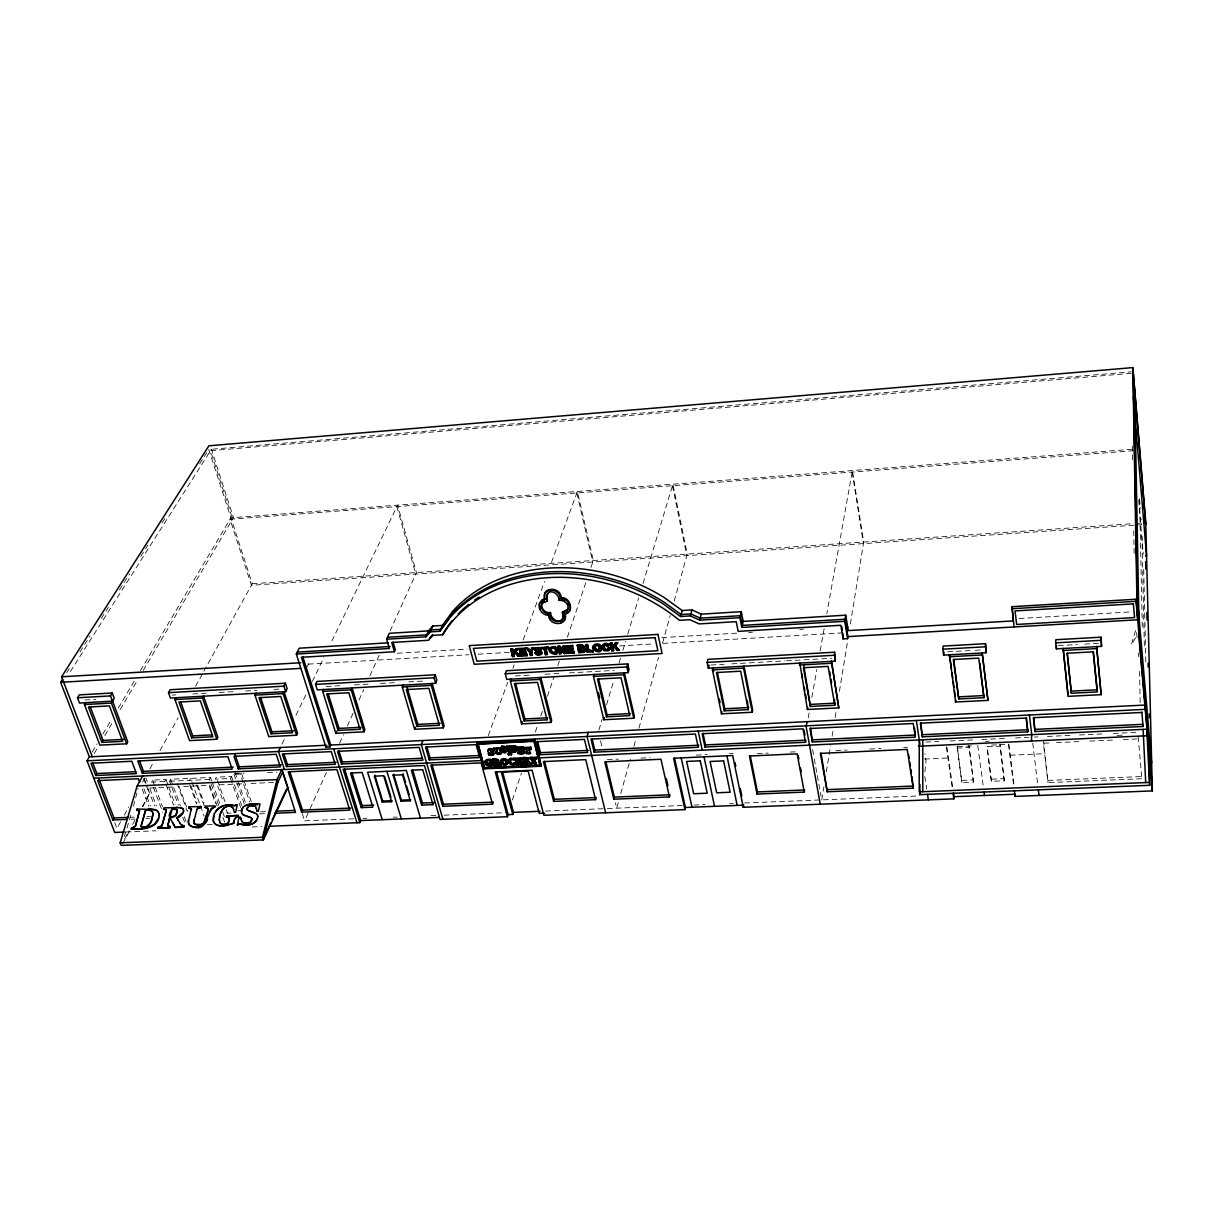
<?xml version="1.0" encoding="UTF-8"?>
<svg xmlns="http://www.w3.org/2000/svg" width="1213" height="1213" viewBox="0 0 1213 1213"><rect width="100%" height="100%" fill="white"/><g stroke="black" fill="none" stroke-linecap="round" stroke-linejoin="round"><path stroke-width="0.75" stroke-dasharray="5 3.75" d="M1048.093 780.429L1141.797 776.532L1141.827 778.731L1048.017 782.612L1043.514 741.067M1004.273 780.793L999.937 744.024L1004.273 780.793L991.4 781.339L986.821 746.768L999.8 746.177M991.4 781.339L987.215 746.435M973.493 782.082L968.914 745.449L973.493 782.082L961.833 782.567L957.163 745.98L961.833 782.567M924.867 771.908L926.019 761.112L924.897 753.652M821.747 799.883L823.885 786.782M826.311 771.817L830.571 745.631M832.103 736.276L833.316 728.801M835.135 717.58L836.06 711.97M839.411 691.395L847.629 640.889M850.358 624.043L863.701 542.059L852.405 470.553L826.841 613.611M808.207 717.899L809.526 710.454M811.861 697.414L816.849 669.485M820.185 650.85L824.173 628.501M618.236 802.733L616.72 808.176L615.416 802.733M620.753 793.651L630.335 759.126M633.868 746.404L635.885 739.142M638.917 728.24L658.583 657.385M662.616 642.845L670.183 615.598M674.216 601.057L687.255 554.083L672.897 484.199L643.026 583.453M124.423 836.47L130.777 815.151M133.415 806.266L138.115 788.526M1135.52 630.699L1131.395 644.603L1137.248 635.203M598.919 730.074L602.179 719.218M606.545 704.738L613.626 681.206M619.07 663.102L620.707 657.673M622.876 650.426L625.605 641.374M627.773 634.141L638.675 597.933M512.356 800.049L521.423 773.212M535.342 732.046L537.753 724.889M540.786 715.943L542.605 710.575M547.442 696.247L554.083 676.566M557.722 665.831L559.527 660.463M567.396 637.189L586.152 581.724M590.989 567.396L593.324 560.497L577.373 491.462L550.338 565.561M488.308 735.548L507.701 682.434M512.872 668.257L514.16 664.724M523.197 639.933L544.531 581.497M353.62 818.836L304.63 820.822L309.285 810.466M310.073 808.737L326.388 772.514M339.595 743.175L343.476 734.547M347.358 725.92L353.574 712.122M359.018 700.037L363.673 689.681M369.889 675.884L379.214 655.172M390.101 631.018L416.423 572.566L397.606 505.139L330.436 644.012M282.007 744.1L284.479 739.02M295.972 715.261L306.631 693.214M312.378 681.342L323.871 657.582M306.389 668.045L308.314 664.133L307.01 659.993M231.107 813.074L227.331 813.226L228.332 811.209M243.04 782.749L240.341 773.424M230.561 778.488L231.577 776.472L216.369 777.184L215.338 779.186L230.561 778.488L240.644 807.479M218.658 805.311L209.515 779.459L210.546 777.442L170.715 779.277L169.638 781.278L178.417 805.28M187.788 810.36L187.257 811.361L177.174 783.598M189.531 780.368L190.577 778.367M164.923 781.49L165.999 779.489L152.611 780.111L151.519 782.112L164.923 781.49L173.595 805.174M124.696 838.926L129.094 830.86M132.626 824.4L135.265 819.563M142.3 806.645L149.351 793.727L146.197 785.266M122.665 843.748L129.7 830.829M142.891 806.615L149.351 793.727M120.603 821.808L116.948 828.418L114.265 821.444M124.272 815.181L128.836 806.918M142.558 782.097L145.302 777.139M149.881 768.875L153.535 762.249M159.949 750.68L178.235 717.596M195.611 686.164L202.935 672.927M203.845 671.274L252.243 583.756L208.772 449.492L1131.335 371.815M92.264 751.984L97.085 743.857M102.862 734.092L111.535 719.445M118.283 708.043L134.658 680.387M140.435 670.622L230.895 517.815L1132.927 449.219M94.235 753.47L98.071 746.965M104.803 735.563L112.491 722.539M120.178 709.514L137.478 680.22M143.24 670.455L233.457 517.617L211.38 449.265L68.701 674.17M66.73 672.745L70.794 666.377M79.922 652.018L90.065 636.067M101.225 618.524L108.336 607.364M119.496 589.821L129.639 573.87M140.799 556.342L147.895 545.168M162.102 522.848L166.166 516.465M199.645 463.836L206.741 452.676M1131.365 373.301L210.486 450.69L232.593 519.073M1133.579 450.72L230.03 519.27L251.425 585.257L1136.05 525.062M252.243 583.756L1133.427 523.652M1135.307 523.531L1140.963 523.137M1137.93 524.941L1141.691 524.683L1141.236 519.119M397.258 653.246L467.172 649.107M661.767 637.598L737.337 633.125M748.679 632.458L752.454 632.231M799.685 629.441L803.476 629.213M1019.087 618.509L1131.502 611.883M308.314 664.133L468.688 654.747M478.119 654.201L510.188 652.321M619.616 645.923L653.58 643.936M663.011 643.375L844.142 632.777M84.955 699.962L95.933 699.34M172.064 695.094L175.84 694.882M192.822 693.942L206.028 693.199M219.235 692.471L234.321 691.622M245.648 690.985L256.959 690.364M273.941 689.409L281.492 688.984M326.206 686.497L341.217 685.648M354.332 684.92L369.343 684.087M380.594 683.45L397.47 682.51M408.72 681.888L423.716 681.054M515.282 675.944L532.067 675.004M545.122 674.276L561.907 673.336M569.367 672.912L593.612 671.562M595.477 671.456L614.127 670.425M710.985 665.012L724.191 664.269M731.742 663.86L756.275 662.48M758.17 662.374L784.599 660.903M786.479 660.797L811.027 659.432M812.907 659.326L831.784 658.265M947.641 651.806L973.387 650.365M975.237 650.259L982.591 649.85M1058.373 645.619L1077.159 644.573M1084.68 644.148L1099.706 643.315M925.822 742.083L938.907 741.477M950.128 740.961L972.568 739.93M981.908 739.49L1004.349 738.459M1015.569 737.929L1028.654 737.322M1034.28 737.064L1038.055 736.898M1047.471 736.458L1070.063 735.412M1079.479 734.972L1103.951 733.85M1113.367 733.41L1135.959 732.364M235.504 774.243L240.038 774.03M985.411 741.461L989.156 741.295M1117.143 735.412L1122.798 735.139M696.232 755.123L707.315 754.622M729.468 753.607L733.152 753.44M607.273 759.656L618.494 759.141M640.934 758.11L650.289 757.67M757.215 753.576L768.208 753.076M790.194 752.06L797.517 751.726M835.802 750.589L847.114 750.059M869.751 749.028L881.063 748.512M903.7 747.481L907.46 747.299M169.638 781.278L209.515 779.459M957.679 746.647L972.72 745.95M991.537 745.1L1004.713 744.494M1049.002 742.963L1043.423 743.22L1048.017 782.612M1056.432 742.629L1082.466 741.446M1089.911 741.098L1115.93 739.915M1123.374 739.581L1138.249 738.899M956.981 748.118L968.732 747.587M149.942 787.995L174.278 786.903M183.633 786.479L207.984 785.387M219.219 784.872L241.69 783.856M251.046 783.446L273.516 782.43M924.579 759.035L948.46 757.973M1010.247 755.229L1044.984 753.682M237.748 810.8L243.404 810.572M962.015 780.414L973.66 779.914M991.552 779.171L1004.394 778.625M130.428 817.274L134.097 817.122M146.909 816.592L150.564 816.44M260.507 811.846L266.178 811.603M131.156 819.215L134.825 819.063M145.818 818.608L149.472 818.457M259.537 813.878L265.222 813.65M207.241 824.764L212.624 824.552M363.036 818.457L366.811 818.305M393.179 817.228L396.954 817.077M430.873 815.712L436.528 815.485M444.064 815.181L506.246 812.649M545.562 811.057L605.484 808.631M607.364 808.555L682.555 805.523M693.836 805.053L705.132 804.598M729.574 803.613L733.334 803.461M744.63 803.006L916.422 796.046M126 831.997L156.098 830.784M252.228 826.948L261.583 826.569M234.336 773.606L243.98 773.303M267.573 772.545L276.655 772.256M143.953 788.768L150.367 805.963M142.209 789.057L148.638 806.251M146.015 778.2L147.304 781.657M149.881 788.586L156.325 805.932M144.256 778.458L147.41 786.934M148.047 788.617L154.506 805.963M143.665 778.488L145.56 783.568M152.611 780.111L154.582 785.433M155.249 787.207L162.481 806.751M153.505 787.434L162.724 812.316M182.799 817.289L185.301 824.158M165.999 779.489L175.112 804.401M170.715 779.277L180.449 805.978M184.346 816.652L186.302 822.005M178.963 786.069L186.529 806.888M190.82 785.539L197.082 802.9M189.668 784.796L196.551 803.916M197.855 785.615L204.072 803.006M196.703 784.872L204.8 807.479M191.821 781.794L199.842 804.143M200.463 805.857L204.163 816.167M209.758 785.069L217.157 805.963M209.243 786.085L215.429 803.491M217.733 785.994L223.131 801.308M226.134 809.829L227.331 813.226M210.546 777.442L211.759 780.899M212.366 782.612L219.674 803.294M222.722 811.906L224.541 817.077M222.934 817.38L224.754 822.55M217.567 780.581L225.345 802.703M231.577 776.472L241.63 805.462M243.646 784.493L249.651 801.914M235.004 772.302L237.43 779.307M238.036 781.066L245.314 802.111M233.988 774.303L244.329 804.128M241.645 773.758L243.449 778.989M244.04 780.717L251.243 801.626M302.264 813.665L304.63 820.822M396.894 506.609L415.741 574.083M600.556 740.976L602.3 748.239M576.827 492.963L592.793 562.028M672.442 485.7L686.816 555.63M812.604 749.573L813.968 757.033M814.302 758.883L817.016 773.788M817.35 775.653L820.049 790.558M820.397 792.423L821.065 796.153M852.133 472.069L863.459 543.621M924.837 776.593L926.732 789.132M946.853 746.859L952.963 789.314M946.383 747.147L952.235 787.783M977.739 745.449L983.243 786.191M1008.837 744.039L1014.007 784.932M1008.473 744.327L1013.643 785.251M1032.748 743.053L1037.903 786.085M1138.203 736.731L1141.827 778.731M1136.626 632.58L1137.112 638.174M1138.431 653.079L1138.749 656.809M1139.523 498.74L1140.296 508.004M1138.689 499.953L1143.253 554.189M1143.707 569.231L1144.86 620.025M1144.905 621.905L1145.83 663.299M1141.949 535.994L1144.375 647.211M1139.629 499.407L1142.343 629.623M1139.583 671.335L1140.175 703.419M1132.351 445.959L1132.639 462.926M1133.746 530.854L1134.155 555.372"/><path stroke-width="1.5" d="M520.21 750.695C520.316 757.003 525.684 748.618 524.88 752.606L524.638 753.334C516.586 756.867 519.043 750.999 516.965 747.147L523.106 746.89L522.864 749.088A2.699 2.077 18.1 0 0 521.802 748.194L519.573 748.118L520.119 750.331L522.454 748.527L522.803 751.635L520.21 750.695L519.801 747.405L522.03 747.481A2.684 2.077 18.1 0 1 523.091 748.376L523.47 748.36M518.967 752.985L518.194 747.981L516.965 747.147M1101.571 646.362L1100.995 637.174L1055.826 639.721L1055.735 642.845L1056.387 648.864L1101.571 646.362L1100.995 637.174M1101.161 694.67L1096.613 646.514L1101.161 694.67L1068.016 696.338L1063.104 648.364M599.571 649.016L598.767 646.468A2.123 1.698 17.6 0 0 597.114 645.665L596.129 645.725A2.138 1.713 17.6 0 0 595.083 646.362L594.779 647.151M1071.367 693.23L1067.076 653.261L1093.156 651.821L1097.174 691.926L1071.367 693.23L1067.334 652.973M228.302 823.218L229.302 818.047L228.302 823.218L223.662 824.461L221.175 823.93M197.537 808.601L200.676 807.57L200.964 806.509L189.152 806.812L188.849 807.888L191.336 808.859L188.273 821.823L188.834 824.491M191.442 809.875L191.336 808.859M251.91 818.896L250.09 822.444L243.828 823.036M1056.387 648.864L1056.493 645.725M169.562 818.714L167.788 825.704L169.441 818.532L170.427 818.684L169.441 818.532M247.118 809.465L247.634 806.994M1035.098 729.377L1142.964 724.313L1143.01 726.481L1035.007 731.53L1033.673 717.292M1031.444 741.037L1031.732 734.562L1029.397 714.988M193.868 820.867L194.125 823.218M1027.775 731.864L1026.107 718.051L920.318 723.16L922.365 736.807L1027.775 731.864L1026.425 717.641M601.299 649.41L600.086 645.725A3.715 2.987 17.6 0 0 598.024 644.573C582.149 646.135 606.788 659.584 600.283 645.134A3.715 2.972 17.6 0 0 598.206 643.967L594.764 644.209L593.096 646.529M388.266 642.829L299.247 648.197L296.321 654.05L325.948 747.223L329.83 747.041L301.4 657.294L394.437 651.76L391.738 642.481L428.523 640.267L432.905 635.354L442.775 634.748A153.52 120.694 17.6 0 1 679.416 620.328L689.848 619.691L699.173 623.907L736.246 621.663L738.141 631.366L840.836 625.271L843.126 638.902L847.584 638.644L847.917 636.598L1137.703 619.767L1133.23 371.663L1145.754 522.818L1152.35 790.906L1015.054 796.41L1015.175 794.227L954.025 796.683L953.827 798.851L743.266 807.282L732.697 755.532L673.564 758.246L684.92 809.617L543.864 815.272L532.067 770.255L495.253 771.923L507.459 816.728L440.061 819.427L424.474 765.509L343.127 769.269L359.806 822.641L269.074 826.265M507.898 763.204L507.595 761.385A3.503 2.684 19 0 0 506.17 759.929C503.986 758.125 498.725 759.929 501.363 763.038M139.601 811.057L135.356 826.129L131.277 829.07L142.573 828.797M1014.083 626.939L1012.006 606.697L1136.05 599.222L1137.658 617.69M544.773 594.097L544.728 599.738L540.119 602.345M546.927 594.673L547.169 601.193L542.059 603.422M987.943 700.386L982.166 652.867L987.943 700.386L955.571 702.009L949.461 654.671L951.477 669.151M986.033 652.761L985.502 643.694L943.123 646.089L942.804 649.198L943.638 655.126L986.033 652.761L985.502 643.694M983.955 697.672L978.739 658.113L953.297 659.508L958.755 698.946L983.955 697.672L979.861 663.208M562.756 618.281L562.544 611.822L567.669 609.593M564.909 618.857L564.97 613.247C569.246 626.044 549.398 627.106 548.549 615.249L548.898 614.263M508.702 760.248L508.763 761.476M153.005 814.772L150.276 823.657M208.181 810.542L208.151 809.238M958.755 698.946L953.752 659.311M955.571 702.009L955.768 699.901M518.239 761.658L520.817 762.583L520.407 759.596L518.148 761.309L517.572 759.126L519.983 758.565A2.653 2.047 18.7 0 1 521.044 759.444L521.014 757.989L514.994 758.261C517.284 762.007 514.615 767.753 522.651 764.235L522.864 763.614C522.227 760.475 517.799 769.133 517.784 758.504M520.043 759.611L518.36 760.687M257.793 816.167L257.217 819.579M943.638 655.126L943.957 652.003M241.417 811.982C241.721 802.748 253.411 803.84 258.49 803.855L260.007 803.976L258.369 810.875L256.883 810.739L258.369 810.875M919.985 784.659L919.636 794.667L1149.712 785.311L1148.681 749.073M919.636 794.667L920.03 791.058M922.365 736.807L920.803 722.751M922.79 739.627L922.775 791.71M913.222 788.192L907.218 749.437L820.352 753.394L827.251 791.755L913.222 788.192L912.04 776.82M1149.712 785.311L1149.454 782.43L919.211 791.862L919.257 739.794M522.075 748.542L520.362 749.619M141.102 826.28L145.56 809.996L150.837 810.527M539.709 603.058C537.359 608.744 542.545 615.476 548.549 615.249M541.832 603.71C540.589 608.729 545.577 613.46 550.55 612.565C550.444 618.16 558.314 624.589 562.468 618.888M567.911 609.305C569.215 604.286 564.197 599.51 559.193 600.42C559.329 594.764 551.369 588.244 547.199 594.052M570.049 609.972C571.49 604.453 566.532 598.479 560.876 598.706C560.194 591.686 549.732 586.228 545.213 593.036M487.914 750.65L487.853 750.968A2.138 1.653 18.9 0 0 488.49 752.242C500.105 756.867 482.243 753.303 490.78 754.698C499.498 754.547 488.278 750.498 490.568 749.149A1.577 1.213 18.9 0 1 491.659 749.407C495.374 752.424 491.72 746.738 488.839 749.134M183.588 810.633C183.193 817.183 169.153 822.672 183.042 812.755M183.527 811.937L183.451 809.678M510.43 747.481L510.385 747.799A2.138 1.653 18.4 0 0 510.991 749.073C513.493 749.073 517.345 752.454 512.72 751.62C508.869 749.407 512.356 753.152 515.631 751.438M827.251 791.755L821.049 753.106M838.79 707.892L831.451 661.221L838.79 707.892L807.433 709.484L799.776 662.98M535.358 758.747L535.509 757.807L534.372 760.885C529.96 758.58 535.888 756.033 529.293 757.609C532.477 759.656 532.643 765.6 536.373 763.614L534.994 760.748L535.676 759.186M847.599 626.605L846.932 630.669L1013.355 620.904L1012.006 606.697M834.802 705.223L828.07 666.392L803.431 667.741L810.405 706.466L834.802 705.223L834.499 699.446M843.126 638.902L842.883 633.444M844.688 621.283L845.704 615.188L743.19 621.39L741.81 627.424L844.688 621.283L847.584 638.644M609.73 649.304L610.018 648.136L608.274 647.803L607.834 649.364A1.744 1.395 17.3 0 1 606.591 650.016L605.727 649.91A1.926 1.547 17.3 0 1 604.65 649.213L604.044 645.953M835.044 661.146L834.559 652.215L707.907 659.356L707.149 662.419L708.347 668.181L835.044 661.146L834.559 652.215M159.13 815.47C158.357 828.934 141.269 829.783 131.277 829.07M213.488 815.909L213.2 820.382A11.448 8.355 -32 0 0 216.293 824.688L220.296 826.053M812.392 741.962L809.95 728.497L913.237 723.509L915.315 737.14L812.392 741.962L810.618 728.073M804.264 792.104L804.628 789.966L757.458 791.937L757.033 794.06L804.264 792.104L797.138 753.834L749.437 756.017L757.033 794.06M608.274 647.803L608.016 648.758A1.744 1.395 17.3 0 1 606.773 649.41L605.924 649.319A1.926 1.547 17.3 0 1 604.832 648.606L604.044 646.453M805.493 742.28L805.872 740.173L705.466 744.903L704.98 746.996L805.493 742.28L803.036 728.831L702.16 733.713L704.98 746.996M188.455 819.988L188.712 824.294L192.442 826.857M810.405 706.466L803.81 665.694M807.433 709.484L807.813 707.391M585.288 651.229L585.288 649.122L583.544 648.076L585.379 650.759M603.847 646.544L604.119 645.528A1.956 1.562 17.4 0 1 604.862 644.725M743.266 807.282L743.705 805.159L685.436 807.494L684.92 809.617M193.989 821.049L194.171 819.472M752.227 712.258L752.682 710.181L744.024 666.089L743.554 668.136L752.227 712.258L721.477 713.805L712.456 669.849L712.956 667.802L713.699 671.471M748.254 709.62L740.658 671.198L716.489 672.533L724.313 710.833L748.254 709.62L747.253 700.235M222.51 825.932L233.7 823.324L234.109 820.898M233.7 823.324C232.487 818.199 241.281 813.938 234.852 818.73M219.614 817.471C220.25 811.937 224.541 804.598 231.061 806.433M208.06 810.36L204.087 822.611A5.504 3.988 -32.4 0 1 200.994 824.704L197.143 825.143L194.429 823.794M724.313 710.833L724.783 708.756L717.353 672.305M721.477 713.805L721.947 711.743M257.611 818.078C255.503 825.083 246.042 826.66 240.083 823.87L237.369 824.976L238.961 817.441L240.326 817.38L241.053 819.73M741.81 627.424L739.915 617.705L741.31 611.686L701.281 614.142L691.986 609.927L682.176 610.533L664.663 597.857A157.281 123.893 17.6 0 0 452.722 611.322L442.442 625.408L439.97 631.291L430.297 631.882L425.915 636.81L386.644 639.19L389.358 648.485L296.321 654.05M698.248 747.299L698.749 745.222L594.81 750.104L594.188 752.181L698.248 747.299L695.413 734.032L591.004 739.081L594.188 752.181M233.563 809.329L234.245 812.361L235.64 812.301L237.308 804.75L234.746 805.644L226.103 804.886M708.347 668.181L709.089 665.118M669.44 796.911L669.955 794.788L614.385 797.108L613.793 799.215L669.44 796.911L660.964 759.247L604.802 761.825L613.793 799.215M274.684 813.256L295.502 812.392L282.72 772.059L277.868 782.233L263.357 839.912L262.463 837.288L277.004 779.625L281.856 769.451L287.875 787.586L263.357 839.912L121.179 845.385L120.178 842.808L137.145 785.963L142.725 775.926M264.1 834.529L262.736 839.927L270.651 823.051M439.97 631.291L450.281 617.19A157.857 124.105 17.6 0 1 662.98 603.801L680.554 616.522L690.409 615.916L699.734 620.146L701.281 614.142M238.233 816.758L238.4 815.454L226.679 815.94L226.497 817.244L226.679 815.94M524.607 749.831L526.624 747.739A8.309 6.414 17.9 0 0 525.638 747.815L524.228 749.846L524.046 747.481L530.763 747.193L530.93 749.558L529.141 748.376A8.309 6.414 17.9 0 0 528.125 748.376C533.235 756.867 525.047 755.214 526.624 747.739M690.409 615.916L691.986 609.927M209.743 811.906L211.289 808.343L214.883 806.994L215.186 805.902L205.346 806.114L205.164 807.418L207.787 808.161M680.554 616.522L682.176 610.533M207.696 811.937L203.966 822.429A5.504 3.988 -32.4 0 1 200.873 824.506L195.081 824.355M194.292 819.654L196.976 809.314M200.676 807.57L200.964 806.509M172.762 822.55L175.188 827.478L183.785 827.145L183.967 825.841L181.723 825.34M191.457 809.041L188.97 808.07L189.152 806.812M170.032 827.691L158.008 827.994L170.032 827.691L170.229 826.387L168.304 826.083M633.762 718.232L634.338 716.17L624.361 672.73L623.77 674.746L633.762 718.232L603.786 719.734L593.475 676.429L594.112 674.398M177.128 810.026C178.675 817.987 162.997 822.444 172.216 808.798L175.415 808.889L177.25 810.223L175.764 815.439M169.941 817.38L172.216 808.798M162.224 825.143L166.348 810.132L163.467 808.995L166.151 809.829L166.166 810.784L161.769 826.053L158.327 826.872L158.13 828.176M163.588 809.177L163.785 807.888L178.281 807.54M557.358 652.594L557.753 651.351M595.583 799.655L596.19 797.563L554.326 799.306L553.674 801.399L595.583 799.655L585.743 759.641L543.394 761.597L553.674 801.399M141.224 825.386L145.681 810.178L149.548 810.117M628.152 672.624L629.047 669.591L627.743 663.89L506.352 670.744L505.245 673.746L506.716 679.371L628.152 672.624L626.848 666.923L627.743 663.89M139.116 810.648L136.978 810.314L137.175 809.026L154.855 809.511M131.398 829.252L131.611 827.963M136.978 810.314L137.175 809.026M603.786 719.734L604.408 717.687M606.455 716.807L597.493 679.068L621.041 677.779L629.774 715.625L606.455 716.807L607.061 714.76L598.555 678.84M614.263 646.726L617.144 650.517L619.327 650.38L615.203 645.65L617.705 642.708L615.446 642.829L612.565 646.787L612.034 643.042L610.336 643.133L611.792 650.82L613.475 650.729L613.172 647.985L614.263 646.726L617.326 649.91L619.509 649.774M612.565 646.787L615.446 642.829M588.305 732.379L587.047 736.503L605.651 812.801M619.327 650.38L615.203 645.65M615.006 646.256L617.705 642.708M611.792 650.82L610.336 643.133M613.475 650.729L613.172 647.985M508.126 762.598C503.456 771.756 495.738 755.199 506.382 759.308A3.503 2.684 19 0 1 507.807 760.763L508.156 762.007M603.938 646.12A1.956 1.562 17.4 0 1 604.681 645.316L607.516 646.211L609.305 645.18C606.803 640.707 599.449 644.907 602.861 649.334A3.806 3.048 17.3 0 0 604.605 650.82L608.562 650.805L610.018 648.136M607.516 646.211L606.894 644.785M592.839 650.714L588.866 650.35L592.839 650.714L593.127 651.912L587.274 652.245L585.803 644.634L587.471 644.543L588.866 650.35M593.127 651.912L593.036 650.107M587.274 652.245L585.803 644.634M530.551 749.573C528.049 744.145 529.111 752.363 530.521 753.713M588.669 650.956L587.471 644.543M526.654 753.88L526.821 752.848M530.93 749.558L530.763 747.193M580.254 651.442L579.799 649.562L583.574 650.32L580.254 651.442L579.996 648.955L583.771 649.713L580.451 650.85M524.228 749.846L524.046 747.481M522.439 751.651L522.106 750.165L520.453 749.983C519.71 752.727 523.91 753.303 524.213 750.832M524.638 753.334L524.562 750.817M532.416 757.973L534.372 760.885M540.103 765.464L533.993 740.946L477.892 744.069L484.487 767.996L540.103 765.464L533.993 740.946M579.132 646.756L582.756 646.772L579.526 648.394L582.558 647.378L579.132 646.756L579.526 648.394M541.301 766.222L534.766 740.082L476.694 743.296L483.729 768.845L541.301 766.222L534.508 739.051M585.485 650.638L584.287 652.26L578.874 652.73L577.373 645.073C579.678 643.724 586.925 645.073 583.347 648.667M484.791 761.946C485.079 758.747 491.477 758.155 491.235 761.461C488.521 758.58 483.517 762.249 488.9 765.494A2.138 1.638 19.4 0 0 490.037 765.373L490.704 764.493C487.459 757.17 498.255 767.981 487.126 765.6A3.26 2.502 19.4 0 1 485.488 764.417L485.291 760.945L490.643 759.399M522.803 751.635L522.454 748.527M523.228 749.073L523.106 746.89M539.8 754.729L536.434 741.719L584.408 739.399L587.623 752.485L539.8 754.729L540.482 752.667L537.541 741.279M573.946 651.821L569.519 651.487L573.946 651.821L574.234 653.003L567.942 653.367L566.228 646.317L572.566 645.361L572.657 647.151L568.184 647.424L568.563 648.985L572.718 648.743L568.563 648.985M539.133 757.882L1146.967 729.195M551.005 722.402L551.672 720.355L540.801 677.354L540.103 679.371L551.005 722.402L521.575 723.888L510.37 681.024L511.098 679.007M574.234 653.003L574.143 651.214M578.874 652.73L577.373 645.073M518.087 753.288L519.209 752.272M518.163 753.591L518.315 752.56M536.131 758.61L537.116 757.246L534.584 757.352L535.388 758.55L534.584 760.263M536.995 758.17L537.116 757.246M569.322 652.078L568.852 650.168L573.006 649.925L572.915 648.136M511.113 746.677L515.449 745.631L515.737 748.3L514.191 746.238A1.592 1.228 18.3 0 0 513.084 745.98C509.505 748.103 520.059 748.012 516.071 751.256M531.082 763.538L527.594 760.566L531.158 763.841L528.55 763.963C518.906 759.581 531.567 755.153 527.382 761.188M532.234 758.519L533.189 757.428M567.942 653.367L566.426 645.725M568.852 650.168L569.519 651.487M531.158 763.841L531.294 762.916M532.568 763.781L533.204 760.9L529.293 757.609M547.018 719.825L547.7 717.778L524.835 718.945L524.122 720.977L547.018 719.825L537.511 682.358L514.388 683.632L524.122 720.977M534.463 758.292L534.584 757.352M572.657 647.151L572.566 645.361M151.898 820.488L152.868 813.271M511.34 752.303L511.583 751.59C509.308 746.465 514.539 753.864 515.404 750.225M511.431 754.789L511.446 753.182L508.262 754.016L508.49 754.911L511.431 754.789L511.446 753.182M511.765 752.287L512.265 751.272M514.555 746.617L515.025 745.646M515.737 748.3L515.449 745.631M523.652 760.081L524.35 762.977L523.349 764.205L526.973 764.038L525.593 760.915L527.276 762.037M526.973 764.038L527.109 763.113M563.105 645.923L564.06 651.229L562.908 646.514L564.652 645.832L566.183 653.473L564.5 653.564L561.361 649.668M568.184 647.424L568.761 648.379M507.459 816.728L508.156 814.636L512.796 814.454L513.493 812.361L502.546 771.862M508.672 748.315L509.672 745.874L506.473 746.708L508.656 750.544L503.911 746.829C500.256 744.721 502.925 755.29 505.76 752.545L503.668 747.481L506.382 749.604M509.521 746.905L509.672 745.874M508.656 750.544L504.153 746.116L501.56 746.222L501.394 747.253M503.668 747.481L508.838 752.439L509.945 751.696L508.793 746.814L509.748 746.192M508.49 754.911L508.505 753.303M508.838 752.439L509.945 751.696M564.257 650.623L559.724 646.12L558.101 646.211L559.633 653.852L561.376 653.155L560.633 650.107M523.273 763.902L524.35 762.977M566.183 653.473L564.652 645.832M526.897 763.735L526.169 762.871M506.549 747.026L506.716 745.995M561.179 653.762L560.254 648.576M520.453 762.598L520.089 761.218L518.451 761.051C517.769 763.735 521.908 764.311 522.181 761.87M522.651 764.235L522.53 761.855M559.633 653.852L558.101 646.211M524.653 758.792C529.004 758.125 524.926 764.584 524.653 758.792L524.865 758.17M523.349 764.205L523.485 763.28M502.789 752.667L503.926 751.029L503.107 747.526M520.817 762.583L520.407 759.596M517.572 759.126L519.771 759.186A2.653 2.047 18.7 0 1 520.832 760.066L521.014 757.989M564.06 651.229L559.724 646.12M524.137 763.599L522.075 757.943C523.44 756.457 531.901 758.14 527.594 760.566M521.939 758.868L522.075 757.943M500.787 750.225L501.788 747.799L498.801 747.921L500.696 753.258A1.592 1.228 18.6 0 1 500.059 753.849C496.724 754.926 495.541 749.407 497.421 747.981L493.812 748.133L495.632 753.061L497.724 754.471L500.954 753.895A2.335 1.804 18.7 0 0 501.394 752.803L500.181 748.8L498.801 747.921M501.636 748.815L501.788 747.799M515.889 759.459L514.994 758.261M514.979 762.947L515.661 762.522L512.917 763.629A1.774 1.365 18.8 0 1 511.719 763.129C509.657 761.84 510.248 757.23 513.144 759.035C517.951 761.491 509.885 755.062 508.687 760.324M516.192 764.22L517.269 763.311L516.571 760.399M516.283 764.524L516.404 763.599M509.005 759.854L513.781 758.322M515.191 762.34L512.705 764.251A1.774 1.365 18.8 0 1 511.507 763.75C506.261 756.139 516.693 762.249 513.994 758.929L514.206 758.307M489.521 755.138C498.937 756.366 489.006 751.105 490.31 749.861A1.577 1.213 18.9 0 1 491.401 750.119L493.191 751.469L492.903 748.8M494.586 749.422L493.812 748.133M521.575 723.888L522.287 721.841M545.683 648.743L548.124 648.591L548.049 646.802L541.286 647.787L541.589 648.985L544.243 648.242L545.486 654.671L547.139 654.58L545.895 648.136L547.139 654.58M488.263 753.394C488.157 752.53 494.783 756.048 492.008 752.636M488.854 755.456L488.505 752.682M489.264 755.441L489.779 754.425M487.914 750.574A2.138 1.653 18.9 0 1 488.596 749.77L492.008 749.786L492.478 748.815M492.523 804.204L493.251 802.127L443.488 804.204L442.7 806.281L492.523 804.204L481.136 762.886L430.797 765.206L442.7 806.281M548.124 648.591L548.049 646.802M541.589 648.985L541.498 647.196M501.242 765.221L501.378 764.296L497.679 761.961L501.242 765.221L498.649 765.342L495.738 762.901L497.087 765.403L493.479 765.57L494.282 764.524M559.193 600.42L558.829 597.008M560.876 598.706L561.21 597.721C560.406 585.697 540.346 586.834 544.728 599.738M536.783 652.139L536.571 652.73C548.109 655.687 524.289 647.924 539.239 647.53A2.411 1.926 19.3 0 1 540.771 648.803L540.74 649.865L539.103 650.016C535.888 646.559 536.237 651.093 541.332 651.123C544.592 655.596 534.645 656.855 535.206 652.367L538.906 653.382L539.997 651.897M498.649 765.342L501.378 764.296M535.176 760.202L535.1 762.795L536.373 763.614M493.388 765.267L494.479 764.357M495.374 762.537C493.888 756.063 498.725 764.22 495.586 761.931C492.099 757.079 502.152 760.824 497.451 762.583M496.072 764.857L496.147 764.008M562.544 611.822C567.972 623.664 549.944 625.302 550.202 613.551L550.55 612.565M496.996 765.1L496.284 764.251M497.087 765.403L497.224 764.478M508.899 759.702C506.261 763.932 514.691 767.298 515.661 762.522M532.143 655.445L531.612 651.912L532.355 654.838L530.49 655.536L529.747 652.594L525.926 648.106L527.867 647.985L530.506 650.653L527.655 648.591L525.714 648.712M530.49 655.536L529.96 651.988L525.926 648.106M492.508 763.311L492.645 762.386M533.599 647.651L531.688 647.772L533.599 647.651L531.4 652.503M492.144 765.13L492.736 762.689M493.479 765.57L493.615 764.645M521.272 651.745L525.396 651.502L521.272 651.745L520.877 650.198L525.305 649.941L525.214 648.151L519.134 648.5L520.711 656.112L526.942 655.748L526.851 653.974L522.06 654.838L526.851 653.974M490.492 765.115L489.142 762.537M489.764 760.278L490.219 759.429M490.598 762.098L490.825 761.476C487.853 756.457 484.639 763.72 489.112 764.872A2.138 1.638 19.4 0 0 490.264 764.766L490.704 764.493M494.252 764.978L492.16 759.338C493.524 757.867 501.939 759.52 497.679 761.961M483.729 768.845L476.573 741.871M522.06 654.838L521.575 652.928L525.684 652.685L525.608 650.911M484.487 767.996L478.043 743.66M520.711 656.112L519.134 648.5M525.305 649.941L525.214 648.151M214.322 813.62L213.306 820.564A11.448 8.355 -32 0 0 216.414 824.87M517.724 656.278L520.074 655.551L517.724 656.278L514.858 652.533M520.877 650.198L525.517 649.334M481.455 760.566L93.765 778.2M521.575 652.928L525.911 652.094M519.861 656.157L515.51 652.078L518.118 648.561L515.889 648.697L513.144 652.594L512.553 648.894L510.9 648.985L512.493 656.582L514.145 656.491L513.812 653.777L514.145 656.491M512.493 656.582L510.9 648.985M513.144 652.594L515.889 648.697M515.51 652.078L518.118 648.561M807.54 721.629L805.978 725.859L820.261 804.204M207.59 819.23C206.028 824.87 199.66 827.539 194.216 826.963M432.95 804.644L433.738 802.581L422.458 803.051L421.654 805.114L432.95 804.644L422.731 769.694L411.328 770.21L421.654 805.114M443.321 727.83L444.125 725.799L432.116 683.389L431.297 685.39L443.321 727.83L414.603 729.271L402.276 686.998L403.125 684.996M429.25 759.899L425.536 747.072L476.103 744.63L479.666 757.549L429.25 759.899L430.054 757.867L426.809 746.632M410.282 800.807L410.691 799.776L401.382 800.171L400.972 801.202L410.282 800.807L402.519 774.789L393.133 775.213L400.972 801.202M422.912 740.506L421.275 744.57L442.927 819.306M158.676 818.138L154.476 824.4L145.044 828.358M391.572 801.702L391.996 800.671L382.717 801.065L382.292 802.081L391.572 801.702L383.672 775.744L374.347 776.168L382.292 802.081M435.619 683.313L436.847 680.311L435.285 674.762L316.987 681.433L315.562 684.405L317.29 689.879L435.619 683.313L434.057 677.749L435.285 674.762M414.603 729.271L415.437 727.254M416.999 726.42L406.294 689.575L428.856 688.332L439.364 725.283L416.999 726.42L417.833 724.404L407.143 687.589M393.133 775.213L393.558 774.197L401.382 800.171M530.293 651.26L531.688 647.772M442.775 634.748L443.594 632.777A153.338 120.633 17.6 0 1 452.206 620.556M359.806 822.641L360.67 820.579L344.583 769.012M361.307 807.631L350.451 772.999L362.141 772.469L372.891 807.145L361.307 807.631L362.171 805.584L351.891 772.696M425.915 636.81L428.416 630.912L432.798 625.999L442.442 625.408M430.297 631.882L432.798 625.999M364.006 731.818L364.901 729.817L352.073 687.832L351.163 689.818L364.006 731.818L335.804 733.243L322.673 691.395L323.613 689.424M360.049 729.301L360.928 727.3L339.003 728.407L338.093 730.423L360.049 729.301L348.828 692.729L326.676 693.957L338.093 730.423M394.437 651.76L395.302 649.789L393.057 642.071M341.475 764.023L337.487 751.332L419.182 747.375L422.928 760.202L341.475 764.023L342.384 761.991L338.882 750.892M386.644 639.19L389.282 633.322L428.416 630.912M301.567 812.134L288.224 771.802L336.941 769.542L349.799 810.132L301.567 812.134L302.492 810.087L289.755 771.529M539.345 604.029L541.68 600.041L545.077 598.767M335.804 733.243L336.714 731.242M329.83 747.041L330.755 745.025L302.871 656.915M325.948 747.223L326.873 745.207M568.26 608.32L566.441 611.534L562.195 612.808M272.228 819.685L286.48 789.299M286.495 766.586L282.326 753.986L331.255 751.62L335.273 764.311L286.495 766.586L287.451 764.569L283.887 753.773M296.579 735.23L297.534 733.228L284.024 691.607L283.038 693.593L296.579 735.23L268.801 736.625L254.988 695.14L256.004 693.169M280.37 747.496L278.429 751.514L284.342 769.345M247.164 808.374L250.121 805.28L254.927 806.114M270.999 733.82L258.991 697.672L280.794 696.474L292.606 732.728L270.999 733.82L271.985 731.818L260.568 697.43M285.677 691.637L287.147 688.666L285.389 683.222L170.154 689.727L168.501 692.653L170.411 698.036L285.677 691.637L283.918 686.179L285.389 683.222M197.097 809.496L197.81 808.055L200.554 807.388M238.264 768.845L233.942 756.336L276.185 754.289L280.37 766.874L238.264 768.845L239.264 766.843L234.958 754.319M535.464 759.808L536.116 758.337M216.824 739.248L217.855 737.261L203.557 696.08L202.495 698.036L216.824 739.248L189.562 740.612L174.96 699.567L176.052 697.611M191.654 737.838L178.963 702.069L200.357 700.902L212.866 736.761L191.654 737.838L192.715 735.866L180.661 701.811M131.732 828.145L135.477 826.311L139.404 810.724M555.933 651.396C554.28 654.232 549.944 650.896 551.551 648.318A2.123 1.698 18.9 0 1 552.582 647.681L553.553 647.621A2.108 1.683 18.9 0 1 555.205 648.439C559.254 653.655 549.186 654.55 551.339 648.925A2.123 1.698 18.9 0 1 552.37 648.288L553.34 648.227A2.108 1.683 18.9 0 1 555.008 649.046L555.827 651.563M599.647 648.849L596.993 649.819L594.961 647.045M142.361 773.348L137.751 760.976L227.862 756.624L232.199 769.133L142.361 773.348L143.468 771.347L139.525 760.763M127.501 819.366L112.839 819.973L113.961 817.956L98.814 778.625M214.428 813.817C217.445 806.084 227.438 802.915 234.867 805.826L235.929 804.81M126.607 743.796L127.744 741.825L112.566 701.129L79.512 703.07L77.48 697.763L79.285 694.867L112.248 693.002L114.219 698.324L111.399 703.07L126.607 743.796L99.906 745.131L84.455 704.571L85.638 702.63M95.706 775.532L90.975 763.235L131.823 761.264L136.432 773.621L95.706 775.532L96.858 773.545L92.81 763.007M101.877 742.401L88.443 707.043L109.397 705.89L122.665 741.34L101.877 742.401L103.044 740.43L90.293 706.876M124.12 832.073L114.719 832.452L87.048 760.809L89.383 756.867L60.65 682.312L62.682 679.128M151.034 822.005L146.697 826.766L141.284 826.766M112.475 701.25L110.489 695.913L112.248 693.002M602.345 645.619L606.03 643.906L609.108 645.786M609.745 649.182L608.274 650.411M92.309 756.73L61.575 676.793L208.894 445.793L1132.79 367.615L1145.785 524.41M601.299 649.44L599.101 651.032L595.765 650.729M507.959 763.129L505.169 764.584L501.833 763.523M535.903 758.959L537.192 757.549M541.832 653.367L537.784 654.504L535.206 652.367M515.358 763.174L511.628 764.084L508.99 762.098M215.656 811.694L219.098 808.131L223.617 805.766M513.599 654.383L514.63 653.125M564.454 619.888L561.301 622.542M612.99 648.591L614.081 647.317M429.357 638.296L432.647 634.611M243.631 806.66L241.478 810.026L241.827 813.544M569.61 610.655L566.805 612.868M256.261 820.67C252.349 825.158 245.253 826.114 239.977 823.688L237.369 824.976M585.273 651.063L583.893 651.806M557.222 652.549L552.097 653.276M149.123 824.749L146.561 826.584L142.042 827.19M160.677 826.478L161.769 826.053M174.899 815.909L169.82 817.198M549.853 591.065L546.578 595.659L547.169 601.193M544.349 600.875C537.677 604.59 543.136 615.309 550.202 613.551M244.95 805.887L251.682 803.794L257.414 804.932M248.817 806.175L254.124 805.584M226.255 823.976L228.18 823.02M492.372 764.508L487.338 764.978A3.26 2.502 19.4 0 1 485.716 763.796L484.988 761.931M231.38 824.052L233.578 823.127M607.713 645.619L609.305 645.18M228.56 825.128L222.616 826.129L218.082 825.447M564.636 614.248C574.765 612.777 570.504 596.644 561.21 597.721M501.879 748.103L500.908 748.724L501.636 752.09A2.335 1.804 18.7 0 1 501.196 753.182L498.619 753.834L496.132 752.742M534.994 652.958L536.571 652.73M159.691 826.887L158.327 826.872M526.578 753.561L527.519 753L526.397 748.451M225.118 824.491L222.404 824.537L220.311 823.187M1145.527 555.918L1146.558 555.857L1133.321 396.954M387.523 637.234L426.749 634.839L431.131 629.911L440.804 629.32L451.1 615.218A157.66 124.029 17.6 0 1 663.541 601.815L681.1 614.521L690.94 613.914L700.25 618.145L740.385 615.688L742.265 625.408L845.036 619.236L847.917 636.598M699.734 620.146L739.915 617.705M1011.885 608.744L1136.081 601.299L1136.05 599.222M297.306 652.094L390.237 646.514M510.688 649.592L512.341 649.486M515.677 649.289L517.89 649.167M518.921 649.107L525.002 648.743M541.286 647.787L547.836 647.408M557.889 646.817L559.527 646.711M562.908 646.514L564.454 646.423M566.228 646.317L572.369 645.968M577.176 645.68L582.467 645.543L584.181 647.56M585.606 645.24L587.289 645.149M610.154 643.739L611.837 643.633M615.249 643.436L617.523 643.299M61.575 676.793L300.688 662.753M60.65 682.312L300.566 668.378M512.72 655.99L514.357 655.884M522.485 655.414L527.155 655.141M530.703 654.944L532.355 654.838M545.698 654.065L547.351 653.974M559.83 653.246L561.376 653.155M571.278 652.579L574.431 652.397M579.071 652.124L581.891 651.972M611.974 650.213L613.672 650.123M77.48 697.763L110.489 695.913M168.501 692.653L283.918 686.179M315.562 684.405L434.057 677.749M505.245 673.746L626.848 666.923M707.149 662.419L834.028 655.293M942.804 649.198L985.259 646.802M1055.735 642.845L1100.979 640.312M84.455 704.571L111.399 703.07M174.96 699.567L202.495 698.036M254.988 695.14L283.038 693.593M322.673 691.395L351.163 689.818M402.276 686.998L431.297 685.39M510.37 681.024L540.103 679.371M593.475 676.429L623.77 674.746M712.456 669.849L743.554 668.136M799.397 665.042L831.102 663.284M949.248 656.764L981.999 654.944M1063.043 650.471L1096.597 648.606M103.044 740.43L123.802 739.369M192.715 735.866L212.139 734.866M271.985 731.818L293.576 730.726M417.833 724.404L440.152 723.266M607.061 714.76L630.366 713.578M724.783 708.756L748.694 707.543M810.769 704.389L835.135 703.146M958.952 696.838L984.107 695.549M1071.413 691.107L1097.189 689.788L1093.368 651.548M89.383 756.867L325.008 745.298M330.755 745.025L1145.133 705.056L1145.224 709.362L87.048 760.809M476.694 743.296L534.63 740.491M477.892 744.069L533.856 741.37M1141.767 712.471L1033.37 717.702L1035.007 731.53M96.858 773.545L135.704 771.711M143.468 771.347L233.214 767.132M239.264 766.843L281.34 764.857M287.451 764.569L336.183 762.28M342.384 761.991L421.851 758.246M430.054 757.867L480.409 755.487M540.482 752.667L588.244 750.422M812.755 739.854L915.557 735.017M922.608 734.684L1027.881 729.726M514.782 758.883L520.802 758.61M521.863 758.565C523.88 755.972 529.672 759.96 525.487 760.536M529.08 758.216L532.992 758.034M534.372 757.973L536.904 757.852M495.586 761.931C500.014 761.248 493.191 757.155 492.023 760.263M488.915 763.159L492.417 762.992M1147.377 734.017L1147.18 731.848M493.691 764.963L497.3 764.797M516.495 763.917L522.864 763.614M523.561 763.584L527.185 763.417M918.544 746.222L1147.104 735.745L1149.454 782.43M484.624 767.586L540.24 765.039M483.881 768.436L541.438 765.812M137.145 785.963L277.004 779.625L277.868 782.233M1150.485 762.916L1151.653 762.871L1136.763 591.292M506.473 746.708L509.43 746.586M498.558 748.633L501.545 748.512M516.738 747.86L522.864 747.602M523.819 748.194L530.536 747.905M518.406 752.879L524.88 752.606M508.262 754.016L511.204 753.895M526.897 753.152L530.748 753M508.732 754.198L511.674 754.077M172.337 808.995L176.855 809.708M362.171 805.584L373.756 805.098M113.961 817.956L128.608 817.35M275.639 811.209L294.547 810.42M302.492 810.087L350.678 808.085M827.6 789.602L913.465 786.039M226.786 816.137L238.4 815.454M240.447 817.577L238.961 817.441M513.493 812.361L539.952 811.285M175.066 827.296L183.785 827.145M360.67 820.579L439 817.426M544.531 813.165L539.269 813.377L528.11 770.952L501.348 772.165L512.796 814.454M120.178 842.808L262.463 837.288M176.219 807.358L181.298 807.994M148.896 808.525L156.598 810.42M136.857 810.132L139.525 810.906M522.151 758.246L523.288 758.747M226.376 817.062L228.741 817.668M506.791 746.313L508.08 746.89L509.703 752.409M608.092 648.409L609.821 648.743M537.92 651.411L536.252 651.002A2.381 1.895 19.4 0 1 535.145 650.213L535.494 648.258L539.027 648.136A2.411 1.926 19.3 0 1 540.558 649.41L540.74 649.865M179.812 807.494L182.359 808.465M169.304 826.462L167.667 825.507M512.432 748.982L514.949 749.664M227.528 817.198L229.409 818.229M246.436 816.137L250.454 817.517M248.832 816.94L242.767 814.636M514.782 745.904L511.355 745.965A2.138 1.653 18.4 0 0 510.673 746.768L510.612 747.087A2.138 1.653 18.4 0 0 511.234 748.36M254.457 812.755L247.482 810.117M512.022 751.984C521.484 753.228 511.537 747.936 512.856 746.692A1.592 1.228 18.3 0 1 513.948 746.95L515.313 748.315M562.938 599.677L564.272 600.132M248.513 810.8L256.246 813.62M231.941 806.888C224.041 802.87 218.31 814.257 219.477 820.943M244.601 815.743L241.705 813.362M189.562 825.325C209.349 835.666 204.83 810.284 214.883 806.994M250.348 817.319L251.516 818.214M242.858 822.399C245.693 825.189 252.137 823.415 252.031 819.093L251.409 818.032M150.715 810.345L151.852 811.239M182.238 808.267L183.118 809.086M551.399 652.882L550.308 651.806M497.375 763.402L498.861 764.721M156.477 810.239L158.039 811.74M231.819 806.69L232.653 807.555M515.737 651.472L520.074 655.551M502.94 747.147L501.56 746.222M560.042 649.167L564.5 653.564M181.101 824.719L183.967 825.841M256.125 813.438L257.414 814.818M242.054 821.565L242.979 822.581M254.821 805.917L255.579 806.812M151.731 811.057L152.565 812.225M180.161 823.415L181.222 824.901M208.136 808.662L205.164 807.418M539.103 650.016C532.219 648.621 541.241 650.577 541.771 653.398M178.129 820.155L180.282 823.597M170.305 818.487L175.188 827.478M176.461 817.365L178.25 820.352M549.58 616.598L550.838 618.766M182.996 808.889L183.572 809.875M246.997 809.268L247.604 810.314M219.705 822.111L220.432 823.369M194.55 823.976L193.807 822.05M242.175 821.747L240.326 817.38M525.957 763.493L525.381 761.537M157.902 811.558L158.964 813.468M232.532 807.358L233.669 809.526M255.458 806.63L256.443 808.692M140.981 826.098L141.421 826.948M112.839 819.973L97.662 780.611L138.343 778.731L139.631 782.173M540.437 608.971L539.436 604.969M567.699 603.574L568.291 605.181M152.444 812.028L152.99 813.468M549.929 651.108L550.126 647.484L554.432 646.544A3.7 2.957 18.9 0 1 556.509 647.697C562.771 662.404 538.784 648.318 554.235 647.151A3.7 2.957 18.9 0 1 556.297 648.303L557.571 651.229M257.292 814.62L257.914 816.364M593.597 648.561L593.202 646.772M602.436 647.257L603.058 648.728A3.806 3.048 17.3 0 0 604.787 650.213M333.62 748.83L356.986 822.748M328.162 693.7L339.003 728.407M382.262 819.7L367.615 772.211L406.325 770.452L420.517 818.169M374.772 775.137L382.717 801.065M386.932 771.332L401.351 818.942M384.627 776.456L390.935 797.214M402.928 773.773L405.521 782.446M406.552 785.903L409.145 794.576M412.663 769.921L422.458 803.051M490.416 760.02L491.022 762.067M432.116 764.948L443.488 804.204M494.464 764.114L492.16 759.338M496.466 771.65L508.156 814.636M532.689 762.856L536.495 762.674M515.586 683.404L524.835 718.945M544.546 761.339L554.326 799.306M512.553 648.894L513.357 652.003M521.09 649.592L521.499 651.154M521.802 652.321L522.287 654.232M493.646 749.149L497.254 748.997M526.639 654.565L526.942 655.748M525.396 651.502L525.684 652.685M497.421 747.981C495.586 748.815 497.421 754.441 500.302 753.137A1.592 1.228 18.6 0 0 500.939 752.545L500.954 751.514M505.912 751.514L502.955 751.635M505.76 752.545L504.381 751.635L503.425 748.194M219.826 822.293L219.295 819.139M544.031 648.834L545.486 654.671M572.718 648.743L573.006 649.925M592.035 738.656L594.81 750.104M256.337 808.51L256.989 810.921M579.329 646.15L579.723 647.787M605.833 761.521L614.385 797.108M598.403 692.441L599.677 697.854M158.827 813.286L159.206 814.499M612.034 643.042L612.762 646.18M666.346 778.67L667.954 785.827M674.489 757.989L685.436 807.494M681.19 757.867L692.001 807.236M704.01 756.821L714.533 806.327M698.203 731.105L702.191 749.892M703.024 733.289L705.466 744.903M719.324 698.931L720.067 702.585M726.936 755.775L737.17 805.417M735.048 762.674L735.791 766.358M740.324 788.526L741.825 795.91M750.241 755.714L757.458 791.937M741.31 611.686L743.19 621.39M798.199 755.365L798.882 759.004M800.565 768.117L801.247 771.756M804.022 730.09L804.947 735.139M208.014 808.48L208.272 809.42M801.793 674.094L802.46 677.794M804.128 687.043L804.795 690.743M805.477 694.442L806.145 698.142M829.707 671.729L830.344 675.414M830.981 679.113L831.618 682.813M841.746 626.636L842.322 630.047M845.704 615.188L848.099 629.562M908.613 754.683L909.174 758.368M909.75 762.052L910.326 765.752M910.902 769.436L911.463 773.121M914.511 728.194L915.299 733.304M916.346 720.492L919.97 744.479M927.536 794.5L928.354 799.883M953.494 792.999L954.025 796.683M953.039 793.317L953.827 798.851M951.978 672.76L952.736 678.188M953.236 681.812L953.994 687.24M954.51 690.864L955.268 696.277M984.001 791.755L984.501 795.455M1014.356 790.831L1015.054 796.41M1038.343 789.83L1039.025 795.44M1063.301 650.198L1068.062 694.215M1136.081 601.299L1152.244 786.494M1152.35 790.906L1139.371 642.268L1134.625 389.631M1141.888 712.061L1143.01 726.481M1141.964 489.536L1142.282 493.251M1143.207 504.365L1143.51 508.065M1144.435 519.179L1144.738 522.879M1145.709 782.582L1143.116 729.377M159.07 814.317L159.252 815.652M1145.663 561.574L1145.845 569.094M1146.876 612.383L1147.058 619.904M1148.105 663.177L1148.195 666.953M1149.318 713.987L1149.408 717.747M1146.816 729.21L1147.104 735.745M1132.79 367.615L1137.127 611.549M458.211 613.869A153.338 120.633 17.6 0 1 468.718 604.408M474.526 600.101A153.338 120.633 17.6 0 1 479.105 597.069M488.172 749.861A2.138 1.638 18.9 0 1 488.839 749.058M510.43 747.405A2.138 1.653 18.4 0 1 511.128 746.601M594.976 646.544C593.218 652.291 602.906 650.835 598.964 645.877A2.123 1.698 17.6 0 0 597.312 645.058L596.311 645.119A2.138 1.713 17.6 0 0 595.265 645.756L594.976 646.544M506.124 763.189C500.878 770.255 501.757 751.651 506.124 763.189M506.337 762.568C501.09 769.633 501.985 751.029 506.337 762.568M1133.351 603.862L1015.038 610.927L1016.661 624.452L1134.564 617.569L1133.351 603.862M657.931 634.399L469.204 645.634L474.238 664.284L662.101 653.504L657.931 634.399M655.035 637.629L473.404 648.379L476.845 661.176L657.901 650.714L655.035 637.629M700.265 760.809L686.634 761.43L693.669 793.757L707.179 793.196L700.265 760.809M723.63 760.869L710.075 761.476L716.686 792.802L730.135 792.241L723.63 760.869"/></g></svg>
